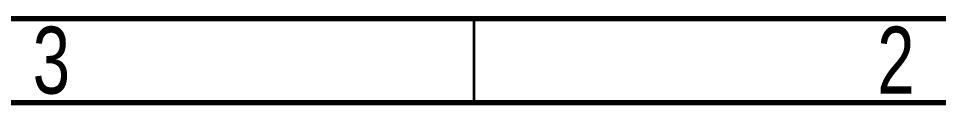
# Model space of a CAD drawing. Header units: millimetres. Extents: x 10 to 419, y 5 to 292.
# Drawn here: x 288 to 342.5, y 287 to 292 of the extents above; entities that cross this region are included whole.
import ezdxf

# ---------------------------------------------------------------- set-up
doc = ezdxf.new("R2010")
doc.units = ezdxf.units.MM
doc.styles.add('SLDTEXTSTYLE0', font='TXT', dxfattribs={"width": 0.75})

msp = doc.modelspace()

# ---------------------------------------------------------------- linework, layer by layer
at = {"color": 7, "linetype": 'Continuous', "lineweight": 70}
for p, q in [((15, 292), (415, 292)), ((20, 287), (410, 287))]:
    msp.add_line(p, q, dxfattribs=at)
at = {"color": 7, "linetype": 'Continuous', "lineweight": 35}
msp.add_line((315, 287), (315, 292), dxfattribs=at)

# ---------------------------------------------------------------- texts
at = {"color": 7, "linetype": 'Continuous', "lineweight": 0, "char_height": 3.969, "attachment_point": 2, "style": 'SLDTEXTSTYLE0'}
for s, insert in [('3', (289.96, 291.504)), ('2', (339.96, 291.504))]:
    msp.add_mtext(s, dxfattribs=dict(at, insert=insert))

doc.saveas('drawing.dxf')
